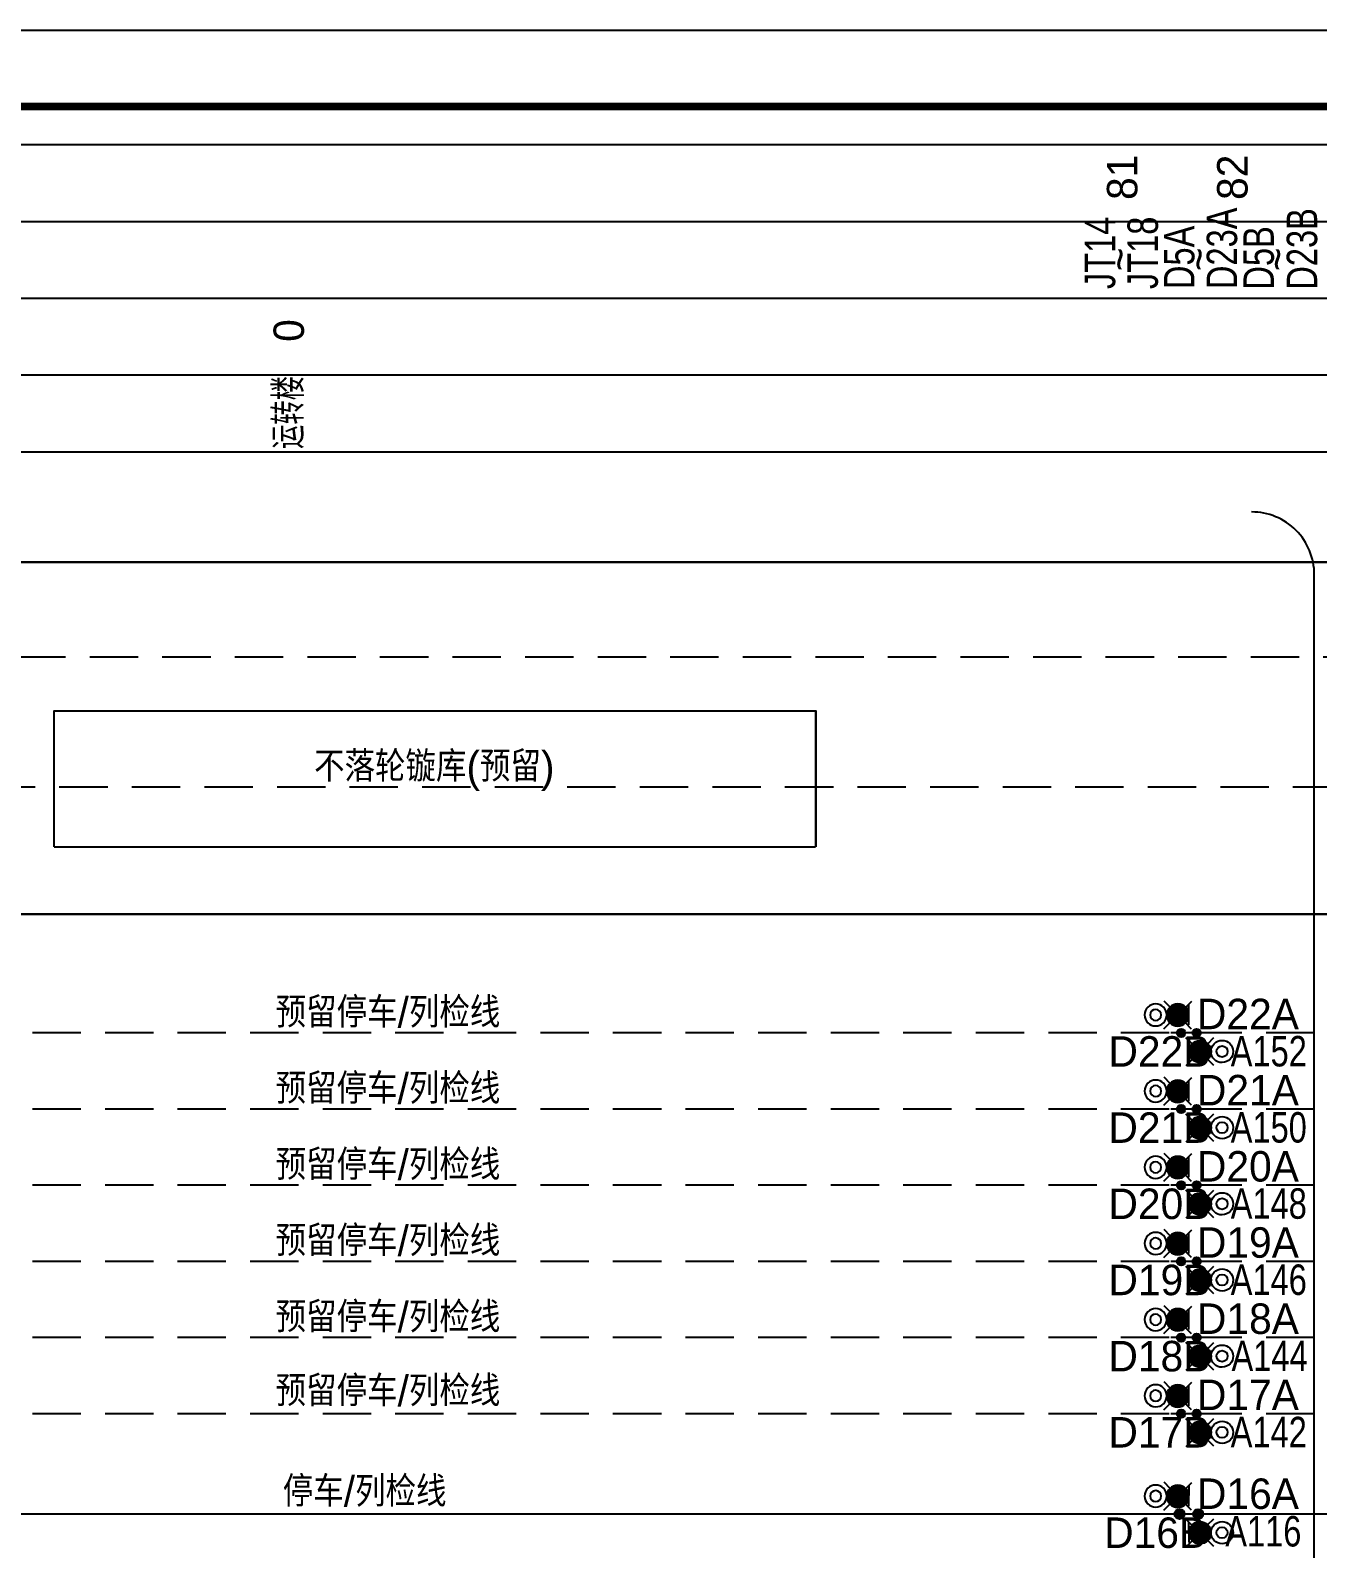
# Model space of a CAD drawing. Header units: inches. Extents: x -1128797 to -980297, y 1991282 to 2033282.
# Drawn here: x -1024929 to -1008032, y 2013354 to 2033282 of the extents above; entities that cross this region are included whole.
import ezdxf
from ezdxf.enums import TextEntityAlignment as Align

# ---------------------------------------------------------------- set-up
doc = ezdxf.new("R2010")
doc.units = ezdxf.units.IN
doc.header["$MEASUREMENT"] = 0
doc.linetypes.add('DASHED', pattern=[19.05, 12.7, -6.35])
for name, color, linetype in [('1', 1, 'Continuous'), ('10号线车辆段', 6, 'Continuous'), ('PUB_TITLE', 4, 'Continuous'), ('ZC-PM-线路', 5, 'Continuous'), ('坐标值', 3, 'Continuous'), ('排水沟', 4, 'Continuous')]:
    doc.layers.add(name, color=color, linetype=linetype)
doc.styles.add('XH', font='sss.shx', dxfattribs={"width": 0.8, "height": 600, "bigfont": 'hztxt10.shx'})

# ---------------------------------------------------------------- blocks, each defined once
blk = doc.blocks.new('BD')
at = {"layer": '1', "color": 7}
for radius in [1.5, 0.75]:
    blk.add_circle((0, 0), radius, dxfattribs=at)
blk = doc.blocks.new('ADL')
h = blk.add_hatch()
h.set_pattern_fill('ANSI31', color=1, style=0)
edge = h.paths.add_edge_path()
edge.add_arc((0, 0), 1.5, 0, 360)
at = {"layer": '1', "color": 1}
for p, q in [((-1.06, 1.06), (-1.88, 1.88)), ((1.06, 1.06), (1.88, 1.88)), ((-1.88, -1.88), (-1.06, -1.06)), ((1.88, -1.88), (1.06, -1.06))]:
    blk.add_line(p, q, dxfattribs=at)
blk.add_circle((0, 0), 1.5, dxfattribs=at)
blk = doc.blocks.new('A$C77B7586D')
at = {"layer": '1', "color": 7}
blk.add_line((1, 74), (-1, -74), dxfattribs=at)
at = {"layer": '1', "color": 7, "xscale": -53.64024008490559, "yscale": 53.64024009089916, "zscale": 53.64024009054841}
for name, p, rotation in [('ADL', (80, 3), 179.5692262923338), ('BD', (241, 2), 359.5692262923338)]:
    blk.add_blockref(name, p, dxfattribs=dict(at, rotation=rotation))
blk = doc.blocks.new('A$C199A22AE')
h = blk.add_hatch(color=256)
edge = h.paths.add_edge_path()
edge.add_arc((0.5, 0.5), 0.5, 0, 360)
blk.add_circle((0.5, 0.5), 0.5)
blk = doc.blocks.new('A$C1831496E')
h = blk.add_hatch(color=256)
edge = h.paths.add_edge_path()
edge.add_arc((-0.024, 0.24), 0.29, 0, 360)
h = blk.add_hatch(color=256)
edge = h.paths.add_edge_path()
edge.add_arc((1.065, 0.24), 0.29, 0, 360)
blk.add_line((1.791, 0.24, 0), (-0.749, 0.24, 0))
for centre in [(-0.024, 0.24, 0), (1.065, 0.24, 0)]:
    blk.add_circle(centre, 0.29)
at = {"extrusion": (0, 0, -1), "xscale": 0.4528741833909234, "yscale": 0.4528741833909234, "zscale": -0.4528741833907494, "rotation": 180}
for p in [(0.25, 0.466, 0), (-0.839, 0.466, 0)]:
    blk.add_blockref('A$C199A22AE', p, dxfattribs=at)

msp = doc.modelspace()

# ---------------------------------------------------------------- hatches: boundary and pattern name
h = msp.add_hatch()
h.set_pattern_fill('ANSI31', color=252, style=0)
h.set_pattern_definition([(134.569, (-1009867.517, 2020357.184), (8.6354, 8.5065), [])])
edge = h.paths.add_edge_path()
edge.add_ellipse((-1009867.51687, 2020357.18402), major_axis=(-1.58263, 145.44901), ratio=0.9999999999, start_angle=0, end_angle=360, ccw=False)
h = msp.add_hatch(color=252)
edge = h.paths.add_edge_path()
edge.add_arc((-1009824.05513, 2020123.13016), 54.41956, 0, 360)
h = msp.add_hatch(color=252)
edge = h.paths.add_edge_path()
edge.add_arc((-1009824.05513, 2020123.13016), 42.44725, 0, 360)
h = msp.add_hatch(color=252)
edge = h.paths.add_edge_path()
edge.add_arc((-1009619.98179, 2020123.13016), 54.41956, 0, 360)
h = msp.add_hatch(color=252)
edge = h.paths.add_edge_path()
edge.add_arc((-1009619.98179, 2020123.13016), 42.44725, 0, 360)
h = msp.add_hatch()
h.set_pattern_fill('ANSI31', color=252, angle=0.430773708, style=0)
h.set_pattern_definition([(45.431, (-1009576.52, 2019877.526), (-8.6354, 8.5065), [])])
edge = h.paths.add_edge_path()
edge.add_ellipse((-1009576.51995, 2019877.52561), major_axis=(1.58263, 145.44901), ratio=0.9999999999, start_angle=0, end_angle=360)
h = msp.add_hatch()
h.set_pattern_fill('ANSI31', color=252, style=0)
h.set_pattern_definition([(134.569, (-1009867.517, 2019357.413), (8.6354, 8.5065), [])])
edge = h.paths.add_edge_path()
edge.add_ellipse((-1009867.51687, 2019357.41261), major_axis=(-1.58263, 145.44901), ratio=0.9999999999, start_angle=0, end_angle=360, ccw=False)
h = msp.add_hatch(color=252)
edge = h.paths.add_edge_path()
edge.add_arc((-1009824.05513, 2019123.35874), 54.41956, 0, 360)
h = msp.add_hatch(color=252)
edge = h.paths.add_edge_path()
edge.add_arc((-1009824.05513, 2019123.35874), 42.44725, 0, 360)
h = msp.add_hatch(color=252)
edge = h.paths.add_edge_path()
edge.add_arc((-1009619.98179, 2019123.35874), 54.41956, 0, 360)
h = msp.add_hatch(color=252)
edge = h.paths.add_edge_path()
edge.add_arc((-1009619.98179, 2019123.35874), 42.44725, 0, 360)
h = msp.add_hatch()
h.set_pattern_fill('ANSI31', color=252, angle=0.430773708, style=0)
h.set_pattern_definition([(45.431, (-1009576.52, 2018877.754), (-8.6354, 8.5065), [])])
edge = h.paths.add_edge_path()
edge.add_ellipse((-1009576.51995, 2018877.7542), major_axis=(1.58263, 145.44901), ratio=0.9999999999, start_angle=0, end_angle=360)
h = msp.add_hatch()
h.set_pattern_fill('ANSI31', color=252, style=0)
h.set_pattern_definition([(134.569, (-1009867.517, 2018357.641), (8.6354, 8.5065), [])])
edge = h.paths.add_edge_path()
edge.add_ellipse((-1009867.51687, 2018357.64118), major_axis=(-1.58263, 145.44901), ratio=0.9999999999, start_angle=0, end_angle=360, ccw=False)
h = msp.add_hatch(color=252)
edge = h.paths.add_edge_path()
edge.add_arc((-1009824.05513, 2018123.58731), 54.41956, 0, 360)
h = msp.add_hatch(color=252)
edge = h.paths.add_edge_path()
edge.add_arc((-1009824.05513, 2018123.58731), 42.44725, 0, 360)
h = msp.add_hatch(color=252)
edge = h.paths.add_edge_path()
edge.add_arc((-1009619.98179, 2018123.58731), 54.41956, 0, 360)
h = msp.add_hatch(color=252)
edge = h.paths.add_edge_path()
edge.add_arc((-1009619.98179, 2018123.58731), 42.44725, 0, 360)
h = msp.add_hatch()
h.set_pattern_fill('ANSI31', color=252, angle=0.430773708, style=0)
h.set_pattern_definition([(45.431, (-1009576.52, 2017877.983), (-8.6354, 8.5065), [])])
edge = h.paths.add_edge_path()
edge.add_ellipse((-1009576.51995, 2017877.98277), major_axis=(1.58263, 145.44901), ratio=0.9999999999, start_angle=0, end_angle=360)
h = msp.add_hatch()
h.set_pattern_fill('ANSI31', color=252, style=0)
h.set_pattern_definition([(134.569, (-1009867.517, 2017357.87), (8.6354, 8.5065), [])])
edge = h.paths.add_edge_path()
edge.add_ellipse((-1009867.51687, 2017357.86972), major_axis=(-1.58263, 145.44901), ratio=0.9999999999, start_angle=0, end_angle=360, ccw=False)
h = msp.add_hatch(color=252)
edge = h.paths.add_edge_path()
edge.add_arc((-1009824.05513, 2017123.81585), 54.41956, 0, 360)
h = msp.add_hatch(color=252)
edge = h.paths.add_edge_path()
edge.add_arc((-1009824.05513, 2017123.81585), 42.44725, 0, 360)
h = msp.add_hatch(color=252)
edge = h.paths.add_edge_path()
edge.add_arc((-1009619.98179, 2017123.81585), 54.41956, 0, 360)
h = msp.add_hatch(color=252)
edge = h.paths.add_edge_path()
edge.add_arc((-1009619.98179, 2017123.81585), 42.44725, 0, 360)
h = msp.add_hatch()
h.set_pattern_fill('ANSI31', color=252, angle=0.430773708, style=0)
h.set_pattern_definition([(45.431, (-1009576.52, 2016878.211), (-8.6354, 8.5065), [])])
edge = h.paths.add_edge_path()
edge.add_ellipse((-1009576.51995, 2016878.21131), major_axis=(1.58263, 145.44901), ratio=0.9999999999, start_angle=0, end_angle=360)
h = msp.add_hatch()
h.set_pattern_fill('ANSI31', color=252, style=0)
h.set_pattern_definition([(134.569, (-1009867.517, 2016358.098), (8.6354, 8.5065), [])])
edge = h.paths.add_edge_path()
edge.add_ellipse((-1009867.51687, 2016358.09829), major_axis=(-1.58263, 145.44901), ratio=0.9999999999, start_angle=0, end_angle=360, ccw=False)
h = msp.add_hatch(color=252)
edge = h.paths.add_edge_path()
edge.add_arc((-1009824.05513, 2016124.04443), 54.41956, 0, 360)
h = msp.add_hatch(color=252)
edge = h.paths.add_edge_path()
edge.add_arc((-1009824.05513, 2016124.04443), 42.44725, 0, 360)
h = msp.add_hatch(color=252)
edge = h.paths.add_edge_path()
edge.add_arc((-1009619.98179, 2016124.04443), 54.41956, 0, 360)
h = msp.add_hatch(color=252)
edge = h.paths.add_edge_path()
edge.add_arc((-1009619.98179, 2016124.04443), 42.44725, 0, 360)
h = msp.add_hatch()
h.set_pattern_fill('ANSI31', color=252, angle=0.430773708, style=0)
h.set_pattern_definition([(45.431, (-1009576.52, 2015878.44), (-8.6354, 8.5065), [])])
edge = h.paths.add_edge_path()
edge.add_ellipse((-1009576.51995, 2015878.43988), major_axis=(1.58263, 145.44901), ratio=0.9999999999, start_angle=0, end_angle=360)
h = msp.add_hatch()
h.set_pattern_fill('ANSI31', color=252, style=0)
h.set_pattern_definition([(134.569, (-1009867.517, 2015358.327), (8.6354, 8.5065), [])])
edge = h.paths.add_edge_path()
edge.add_ellipse((-1009867.51687, 2015358.32686), major_axis=(-1.58263, 145.44901), ratio=0.9999999999, start_angle=0, end_angle=360, ccw=False)
h = msp.add_hatch(color=252)
edge = h.paths.add_edge_path()
edge.add_arc((-1009824.05513, 2015124.273), 54.41956, 0, 360)
h = msp.add_hatch(color=252)
edge = h.paths.add_edge_path()
edge.add_arc((-1009824.05513, 2015124.273), 42.44725, 0, 360)
h = msp.add_hatch(color=252)
edge = h.paths.add_edge_path()
edge.add_arc((-1009619.98179, 2015124.273), 54.41956, 0, 360)
h = msp.add_hatch(color=252)
edge = h.paths.add_edge_path()
edge.add_arc((-1009619.98179, 2015124.273), 42.44725, 0, 360)
h = msp.add_hatch()
h.set_pattern_fill('ANSI31', color=252, angle=0.430773708, style=0)
h.set_pattern_definition([(45.431, (-1009576.52, 2014878.668), (-8.6354, 8.5065), [])])
edge = h.paths.add_edge_path()
edge.add_ellipse((-1009576.51995, 2014878.66846), major_axis=(1.58263, 145.44901), ratio=0.9999999999, start_angle=0, end_angle=360)

# ---------------------------------------------------------------- linework, layer by layer
at = {"color": 252}
for p, q in [((-1009483.93289, 2020123.13016, -0.00005), (-1009960.10393, 2020123.13019, -0.00005)), ((-1009483.93289, 2019123.35874, -0.00005), (-1009960.10393, 2019123.35878, -0.00005)), ((-1009483.93289, 2018123.58731, -0.00005), (-1009960.10393, 2018123.58735, -0.00005)), ((-1009483.93289, 2017123.81585, -0.00005), (-1009960.10393, 2017123.81589, -0.00005)), ((-1009483.93289, 2016124.04443, -0.00005), (-1009960.10393, 2016124.04446, -0.00005)), ((-1009483.93289, 2015124.273, -0.00005), (-1009960.10393, 2015124.27303, -0.00005))]:
    msp.add_line(p, q, dxfattribs=at)
for centre, radius in [((-1009824.05513, 2020123.13016, -0.00005), 54.41956), ((-1009824.05513, 2020123.13016, -0.00005), 42.44725), ((-1009619.98179, 2020123.13016, -0.00005), 54.41956), ((-1009619.98179, 2020123.13016, -0.00005), 42.44725), ((-1009824.05513, 2019123.35874, -0.00005), 54.41956), ((-1009824.05513, 2019123.35874, -0.00005), 42.44725), ((-1009619.98179, 2019123.35874, -0.00005), 54.41956), ((-1009619.98179, 2019123.35874, -0.00005), 42.44725), ((-1009824.05513, 2018123.58731, -0.00005), 54.41956), ((-1009824.05513, 2018123.58731, -0.00005), 42.44725), ((-1009619.98179, 2018123.58731, -0.00005), 54.41956), ((-1009619.98179, 2018123.58731, -0.00005), 42.44725), ((-1009824.05513, 2017123.81585, -0.00005), 54.41956), ((-1009824.05513, 2017123.81585, -0.00005), 42.44725), ((-1009619.98179, 2017123.81585, -0.00005), 54.41956), ((-1009619.98179, 2017123.81585, -0.00005), 42.44725), ((-1009824.05513, 2016124.04443, -0.00005), 54.41956), ((-1009824.05513, 2016124.04443, -0.00005), 42.44725), ((-1009619.98179, 2016124.04443, -0.00005), 54.41956), ((-1009619.98179, 2016124.04443, -0.00005), 42.44725), ((-1009824.05513, 2015124.273, -0.00005), 54.41956), ((-1009824.05513, 2015124.273, -0.00005), 42.44725), ((-1009619.98179, 2015124.273, -0.00005), 54.41956), ((-1009619.98179, 2015124.273, -0.00005), 42.44725)]:
    msp.add_circle(centre, radius, dxfattribs=at)
at = {"layer": '1', "color": 7}
msp.add_line((-1125797.40571, 2031781.5788), (-981744.21501, 2031781.5788, 0.00078), dxfattribs=at)
at = {"layer": '1', "color": 252}
for p, q in [((-1009969.59474, 2020460.80847, -0.00005), (-1010048.17019, 2020540.57442, -0.00005)), ((-1009763.89242, 2020459.26189, -0.00005), (-1009684.12647, 2020537.83734, -0.00005)), ((-1009723.02264, 2020228.81658, -0.00005), (-1009721.01419, 2020495.94883, -0.00005)), ((-1010050.90728, 2020176.5307, -0.00005), (-1009971.14133, 2020255.10615, -0.00005)), ((-1009686.86356, 2020173.79361, -0.00005), (-1009765.43901, 2020253.55956, -0.00005)), ((-1009680.1444, 2019979.60348, -0.00005), (-1009759.91035, 2020058.17893, -0.00005)), ((-1009474.44208, 2019981.15007, -0.00005), (-1009395.86663, 2020060.91602, -0.00005)), ((-1009721.01419, 2019749.15818, -0.00005), (-1009723.02264, 2020016.29042, -0.00005)), ((-1009757.17327, 2019694.13521, -0.00005), (-1009678.59782, 2019773.90116, -0.00005)), ((-1009393.12954, 2019696.8723, -0.00005), (-1009472.89549, 2019775.44775, -0.00005)), ((-1009969.59474, 2019461.03706, -0.00005), (-1010048.17019, 2019540.80301, -0.00005)), ((-1009763.89242, 2019459.49047, -0.00005), (-1009684.12647, 2019538.06593, -0.00005)), ((-1009723.02264, 2019229.04517, -0.00005), (-1009721.01419, 2019496.17741, -0.00005)), ((-1010050.90728, 2019176.75929, -0.00005), (-1009971.14133, 2019255.33474, -0.00005)), ((-1009686.86356, 2019174.0222, -0.00005), (-1009765.43901, 2019253.78815, -0.00005)), ((-1009680.1444, 2018979.83207, -0.00005), (-1009759.91035, 2019058.40752, -0.00005)), ((-1009474.44208, 2018981.37866, -0.00005), (-1009395.86663, 2019061.14461, -0.00005)), ((-1009721.01419, 2018749.38676, -0.00005), (-1009723.02264, 2019016.51901, -0.00005)), ((-1009757.17327, 2018694.3638, -0.00005), (-1009678.59782, 2018774.12975, -0.00005)), ((-1009393.12954, 2018697.10088, -0.00005), (-1009472.89549, 2018775.67633, -0.00005)), ((-1009969.59474, 2018461.26563, -0.00005), (-1010048.17019, 2018541.03158, -0.00005)), ((-1009763.89242, 2018459.71905, -0.00005), (-1009684.12647, 2018538.2945, -0.00005)), ((-1009723.02264, 2018229.27374, -0.00005), (-1009721.01419, 2018496.40598, -0.00005)), ((-1010050.90728, 2018176.98786, -0.00005), (-1009971.14133, 2018255.56331, -0.00005)), ((-1009686.86356, 2018174.25077, -0.00005), (-1009765.43901, 2018254.01672, -0.00005)), ((-1009680.1444, 2017980.06064, -0.00005), (-1009759.91035, 2018058.63609, -0.00005)), ((-1009474.44208, 2017981.60723, -0.00005), (-1009395.86663, 2018061.37318, -0.00005)), ((-1009721.01419, 2017749.61533, -0.00005), (-1009723.02264, 2018016.74758, -0.00005)), ((-1009757.17327, 2017694.59237, -0.00005), (-1009678.59782, 2017774.35832, -0.00005)), ((-1009393.12954, 2017697.32945, -0.00005), (-1009472.89549, 2017775.9049, -0.00005)), ((-1009969.59474, 2017461.49417, -0.00005), (-1010048.17019, 2017541.26012, -0.00005)), ((-1009763.89242, 2017459.94759, -0.00005), (-1009684.12647, 2017538.52304, -0.00005)), ((-1009723.02264, 2017229.50228, -0.00005), (-1009721.01419, 2017496.63452, -0.00005)), ((-1010050.90728, 2017177.2164, -0.00005), (-1009971.14133, 2017255.79185, -0.00005)), ((-1009686.86356, 2017174.47931, -0.00005), (-1009765.43901, 2017254.24526, -0.00005)), ((-1009680.1444, 2016980.28918, -0.00005), (-1009759.91035, 2017058.86463, -0.00005)), ((-1009474.44208, 2016981.83577, -0.00005), (-1009395.86663, 2017061.60172, -0.00005)), ((-1009721.01419, 2016749.84387, -0.00005), (-1009723.02264, 2017016.97612, -0.00005)), ((-1009757.17327, 2016694.82091, -0.00005), (-1009678.59782, 2016774.58686, -0.00005)), ((-1009393.12954, 2016697.55799, -0.00005), (-1009472.89549, 2016776.13344, -0.00005)), ((-1009969.59474, 2016461.72274, -0.00005), (-1010048.17019, 2016541.48869, -0.00005)), ((-1009763.89242, 2016460.17616, -0.00005), (-1009684.12647, 2016538.75161, -0.00005)), ((-1009723.02264, 2016229.73085, -0.00005), (-1009721.01419, 2016496.86309, -0.00005)), ((-1010050.90728, 2016177.44497, -0.00005), (-1009971.14133, 2016256.02042, -0.00005)), ((-1009686.86356, 2016174.70788, -0.00005), (-1009765.43901, 2016254.47383, -0.00005)), ((-1009680.1444, 2015980.51775, -0.00005), (-1009759.91035, 2016059.0932, -0.00005)), ((-1009474.44208, 2015982.06434, -0.00005), (-1009395.86663, 2016061.83029, -0.00005)), ((-1009721.01419, 2015750.07245, -0.00005), (-1009723.02264, 2016017.20469, -0.00005)), ((-1009757.17327, 2015695.04948, -0.00005), (-1009678.59782, 2015774.81543, -0.00005)), ((-1009393.12954, 2015697.78656, -0.00005), (-1009472.89549, 2015776.36202, -0.00005)), ((-1009969.59474, 2015461.95131, -0.00005), (-1010048.17019, 2015541.71726, -0.00005)), ((-1009763.89242, 2015460.40473, -0.00005), (-1009684.12647, 2015538.98018, -0.00005)), ((-1009723.02264, 2015229.95942, -0.00005), (-1009721.01419, 2015497.09167, -0.00005)), ((-1010050.90728, 2015177.67354, -0.00005), (-1009971.14133, 2015256.24899, -0.00005)), ((-1009686.86356, 2015174.93646, -0.00005), (-1009765.43901, 2015254.70241, -0.00005)), ((-1009680.1444, 2014980.74632, -0.00005), (-1009759.91035, 2015059.32177, -0.00005)), ((-1009474.44208, 2014982.29291, -0.00005), (-1009395.86663, 2015062.05886, -0.00005)), ((-1009721.01419, 2014750.30102, -0.00005), (-1009723.02264, 2015017.43326, -0.00005)), ((-1009757.17327, 2014695.27805, -0.00005), (-1009678.59782, 2014775.044, -0.00005)), ((-1009393.12954, 2014698.01514, -0.00005), (-1009472.89549, 2014776.59059, -0.00005))]:
    msp.add_line(p, q, dxfattribs=at)
at = {"layer": '1', "color": 1}
msp.add_lwpolyline([(-980297.40571, 2033281.5788), (-1128797.40571, 2033281.5788), (-1128797.40571, 1991281.5788), (-980297.40571, 1991281.5788)], dxfattribs=at)
at = {"layer": '1', "color": 252, "extrusion": (0, 0, -1)}
for centre, major_axis, start_param, end_param in [((-1010158.42389, 2020359.37122, -0.00005), (-1.58263, 145.44901), 1.5891952832, 7.8723805904), ((-1010158.42389, 2020359.37122, -0.00005), (2.32859, 72.69152), 1.5462918264, 7.8294771336), ((-1009867.51687, 2020357.18402, -0.00005), (-1.58263, 145.44901), -1.5523973704, 4.7307879368), ((-1010158.42389, 2019359.59981, -0.00005), (-1.58263, 145.44901), 1.5891952832, 7.8723805904), ((-1010158.42389, 2019359.59981, -0.00005), (2.32859, 72.69152), 1.5462918264, 7.8294771336), ((-1009867.51687, 2019357.41261, -0.00005), (-1.58263, 145.44901), -1.5523973704, 4.7307879368), ((-1010158.42389, 2018359.82838, -0.00005), (-1.58263, 145.44901), 1.5891952832, 7.8723805904), ((-1009867.51687, 2018357.64118, -0.00005), (-1.58263, 145.44901), -1.5523973704, 4.7307879368), ((-1010158.42389, 2018359.82838, -0.00005), (2.32859, 72.69152), 1.5462918264, 7.8294771336), ((-1010158.42389, 2017360.05692, -0.00005), (-1.58263, 145.44901), 1.5891952832, 7.8723805904), ((-1009867.51687, 2017357.86972, -0.00005), (-1.58263, 145.44901), -1.5523973704, 4.7307879368), ((-1010158.42389, 2017360.05692, -0.00005), (2.32859, 72.69152), 1.5462918264, 7.8294771336), ((-1010158.42389, 2016360.28549, -0.00005), (-1.58263, 145.44901), 1.5891952832, 7.8723805904), ((-1009867.51687, 2016358.09829, -0.00005), (-1.58263, 145.44901), -1.5523973704, 4.7307879368), ((-1010158.42389, 2016360.28549, -0.00005), (2.32859, 72.69152), 1.5462918264, 7.8294771336), ((-1010158.42389, 2015360.51406, -0.00005), (-1.58263, 145.44901), 1.5891952832, 7.8723805904), ((-1009867.51687, 2015358.32686, -0.00005), (-1.58263, 145.44901), -1.5523973704, 4.7307879368), ((-1010158.42389, 2015360.51406, -0.00005), (2.32859, 72.69152), 1.5462918264, 7.8294771336)]:
    msp.add_ellipse(centre, major_axis=major_axis, ratio=0.9999999999, start_param=start_param, end_param=end_param, dxfattribs=at)
at = {"layer": '1', "color": 252}
for centre, major_axis, start_param, end_param in [((-1009576.51995, 2019877.52561, -0.00005), (1.58263, 145.44901), -1.5523973704, 4.7307879368), ((-1009285.61293, 2019879.71282, -0.00005), (1.58263, 145.44901), 1.5891952832, 7.8723805904), ((-1009285.61293, 2019879.71282, -0.00005), (-2.32859, 72.69152), 1.5462918264, 7.8294771336), ((-1009576.51995, 2018877.7542, -0.00005), (1.58263, 145.44901), -1.5523973704, 4.7307879368), ((-1009285.61293, 2018879.9414, -0.00005), (1.58263, 145.44901), 1.5891952832, 7.8723805904), ((-1009285.61293, 2018879.9414, -0.00005), (-2.32859, 72.69152), 1.5462918264, 7.8294771336), ((-1009576.51995, 2017877.98277, -0.00005), (1.58263, 145.44901), -1.5523973704, 4.7307879368), ((-1009285.61293, 2017880.16998, -0.00005), (1.58263, 145.44901), 1.5891952832, 7.8723805904), ((-1009285.61293, 2017880.16998, -0.00005), (-2.32859, 72.69152), 1.5462918264, 7.8294771336), ((-1009576.51995, 2016878.21131, -0.00005), (1.58263, 145.44901), -1.5523973704, 4.7307879368), ((-1009285.61293, 2016880.39851, -0.00005), (1.58263, 145.44901), 1.5891952832, 7.8723805904), ((-1009285.61293, 2016880.39851, -0.00005), (-2.32859, 72.69152), 1.5462918264, 7.8294771336), ((-1009576.51995, 2015878.43988, -0.00005), (1.58263, 145.44901), -1.5523973704, 4.7307879368), ((-1009285.61293, 2015880.62709, -0.00005), (1.58263, 145.44901), 1.5891952832, 7.8723805904), ((-1009285.61293, 2015880.62709, -0.00005), (-2.32859, 72.69152), 1.5462918264, 7.8294771336), ((-1009576.51995, 2014878.66846, -0.00005), (1.58263, 145.44901), -1.5523973704, 4.7307879368), ((-1009285.61293, 2014880.85566, -0.00005), (1.58263, 145.44901), 1.5891952832, 7.8723805904), ((-1009285.61293, 2014880.85566, -0.00005), (-2.32859, 72.69152), 1.5462918264, 7.8294771336)]:
    msp.add_ellipse(centre, major_axis=major_axis, ratio=0.9999999999, start_param=start_param, end_param=end_param, dxfattribs=at)
at = {"layer": '10号线车辆段', "color": 5, "lineweight": 30, "ltscale": 30, "elevation": -0.00006}
msp.add_lwpolyline([(-1035493.85103, 2021681.342), (-982306.01097, 2021681.342), (-982306.01097, 2026301.71543), (-1035493.85103, 2026301.71543)], close=True, dxfattribs=at)
at = {"layer": 'PUB_TITLE', "color": 1, "const_width": 100}
for points in [[(-1126297.40571, 1992281.5788), (-981297.40571, 1992281.5788), (-981297.40571, 2032281.5788), (-1126297.40571, 2032281.5788)], [(-981297.40571, 2032281.5788), (-1126297.40571, 2032281.5788), (-1126297.40571, 1992281.5788), (-981297.40571, 1992281.5788)]]:
    msp.add_lwpolyline(points, dxfattribs=at)
at = {"layer": 'ZC-PM-线路', "color": 8, "ltscale": 50}
msp.add_line((-1008075.32687, 1995396.62366, -0.02147), (-1008075.32483, 2026138.24956, -0.00006), dxfattribs=at)
at = {"layer": 'ZC-PM-线路', "color": 8, "linetype": 'DASHED', "ltscale": 50}
for p, q in [((-1032721.98471, 2025057.13112, -0.00006), (-982306.01097, 2025057.13899, -0.00006)), ((-1031215.98689, 2023351.79444, -0.00005), (-986293.85574, 2023351.79444, -0.00005)), ((-983308.72027, 2020123.13017, -0.00005), (-1038204.79181, 2020123.13017, -0.00005)), ((-983308.72027, 2019123.35876, -0.00005), (-1038204.79181, 2019123.35876, -0.00005)), ((-983308.72027, 2018123.58733, -0.00005), (-1039660.50565, 2018123.5873, 0.00374)), ((-983308.72027, 2017123.81587, -0.00005), (-1037314.26856, 2017123.81587, -0.00005)), ((-983308.72027, 2016124.04444, -0.00005), (-1037720.89621, 2016124.04444, -0.00005)), ((-983308.72023, 2015124.27301, -0.00005), (-1038135.34689, 2015124.27301, -0.00005))]:
    msp.add_line(p, q, dxfattribs=at)
at = {"layer": 'ZC-PM-线路', "color": 1, "linetype": 'ByBlock'}
msp.add_line((-983308.72327, 2013807.90906, -0.00005), (-1039365.05895, 2013807.90906, -0.00005), dxfattribs=at)
at = {"layer": 'ZC-PM-线路', "color": 8, "ltscale": 50}
msp.add_arc((-1008898.18197, 2026138.24956, -0.00006), 822.85714, 359.999990875, 90, dxfattribs=at)
at = {"layer": '坐标值', "color": 0}
for p, q in [((-1124090.2035, 2030774.03189), (-981744.21501, 2030774.03189, 0.00079)), ((-1124832.29745, 2029766.48498), (-981744.21501, 2029766.48498, 0.00078)), ((-1124090.2035, 2028758.93808), (-981744.21501, 2028758.93808, 0.00079)), ((-1125797.40571, 2027751.39117), (-981744.21501, 2027751.39117, 0.00078))]:
    msp.add_line(p, q, dxfattribs=at)
at = {"layer": '排水沟', "color": 252, "lineweight": -3}
msp.add_line((-1024618.43033, 2022564.86547, -0.00005), (-1014620.71604, 2022564.83389, -0.00005), dxfattribs=at)
at = {"layer": '排水沟', "color": 252, "lineweight": -3, "elevation": -0.00005}
for points in [[(-1024618.43033, 2022564.86547), (-1024618.42401, 2024351.54921), (-1014620.70973, 2024351.51764), (-1014620.71604, 2022564.83389)], [(-1024618.39825, 2022564.86547), (-1024618.39194, 2024351.54921), (-1014620.67765, 2024351.51764), (-1014620.68397, 2022564.83389)]]:
    msp.add_lwpolyline(points, dxfattribs=at)

# ---------------------------------------------------------------- block references
at = {"lineweight": -3, "xscale": 224.9485714295132, "yscale": 224.9485714295132, "zscale": 224.9485714295132}
msp.add_blockref('A$C1831496E', (-1009839.16716, 2013753.91984, -0.00008), dxfattribs=at)
at = {"layer": '1', "color": 0, "yscale": 1.807817142856917, "zscale": 1.807817142856917, "rotation": 180}
for p, xscale in [((-1009722.01841, 2014047.16159, -0.00005), 1.807817142856917), ((-1009722.01841, 2013567.50318, -0.00005), -1.807817142856917)]:
    msp.add_blockref('A$C77B7586D', p, dxfattribs=dict(at, xscale=xscale))

# ---------------------------------------------------------------- texts
at = {"layer": '1', "color": 3, "style": 'XH'}
for s, p in [('81', (-1010397.95932, 2031055.6831)), ('82', (-1008951.77293, 2031055.6831)), ('~', (-1010434.45501, 2030120.59091)), ('~', (-1009395.20402, 2030120.59091)), ('~', (-1008365.26071, 2030120.59091)), ('0', (-1021337.44247, 2029193.36048))]:
    msp.add_text(s, height=400, rotation=90, dxfattribs=at).set_placement(p)
at = {"layer": '1', "color": 3, "style": 'XH', "width": 0.8}
for s, p in [('JT14', (-1010688.36101, 2029885.65081, -0.00001)), ('JT18', (-1010127.6547, 2029885.65081, -0.00001)), ('D23A', (-1009088.40371, 2029885.65081, -0.00001)), ('D23B', (-1008037.67998, 2029877.82921, -0.00001)), ('D5A', (-1009649.11002, 2029885.65081, -0.00001)), ('D5B', (-1008606.18508, 2029879.04388, -0.00001)), ('运转楼', (-1021338.31661, 2027786.53511, 0))]:
    msp.add_text(s, height=400, rotation=90, dxfattribs=at).set_placement(p)
at = {"layer": '1', "color": 252, "style": 'XH'}
for s, p in [('不落轮镟库(预留)', (-1021204.71455, 2023420.28535, -0.00083)), ('预留停车/列检线', (-1021708.91922, 2020192.66317, 0.00154)), ('D22A', (-1009615.65802, 2020171.52368, -0.00005)), ('D22B', (-1010777.48659, 2019679.98082, -0.00005)), ('预留停车/列检线', (-1021708.91922, 2019192.89176, 0.00154)), ('D21A', (-1009615.65802, 2019171.75227, -0.00005)), ('D21B', (-1010777.48659, 2018680.20941, -0.00005)), ('预留停车/列检线', (-1021708.91922, 2018193.12033, 0.00154)), ('D20A', (-1009615.65802, 2018171.98084, -0.00005)), ('D20B', (-1010777.48659, 2017680.43798, -0.00005)), ('预留停车/列检线', (-1021708.91922, 2017194.86944, 0.00154)), ('D19A', (-1009615.65802, 2017172.20938, -0.00005)), ('D19B', (-1010777.48659, 2016680.66652, -0.00005)), ('预留停车/列检线', (-1021708.91922, 2016193.57744, 0.00154)), ('D18A', (-1009615.65802, 2016172.43795, -0.00005)), ('D18B', (-1010777.48659, 2015680.89509, -0.00005)), ('预留停车/列检线', (-1021708.91922, 2015224.00366, 0.00154)), ('D17A', (-1009615.65802, 2015172.66652, -0.00005)), ('D17B', (-1010777.48659, 2014681.12367, -0.00005))]:
    msp.add_text(s, height=400, dxfattribs=at).set_placement(p)
at = {"layer": '1', "color": 8, "style": 'XH', "width": 0.8}
for s, p in [('A152', (-1008673.2484, 2019883.38725, 0.00052)), ('A150', (-1008673.2484, 2018883.61584, 0.00052)), ('A148', (-1008673.2484, 2017883.84439, 0.00237)), ('A146', (-1008673.2484, 2016884.07295, 0.00052)), ('A144', (-1008662.31492, 2015884.30152, 0.00052)), ('A142', (-1008673.2484, 2014884.53009, 0.00052))]:
    msp.add_text(s, height=400, dxfattribs=at).set_placement(p, align=Align.MIDDLE_CENTER)
at = {"layer": '1', "color": 0, "style": 'XH'}
for s, p in [('停车/列检线', (-1021615.51009, 2013905.64645, -0.00006)), ('D16A', (-1009615.20088, 2013875.50257, -0.00005)), ('D16B', (-1010833.53586, 2013363.45318, 0.00047))]:
    msp.add_text(s, height=400, dxfattribs=at).set_placement(p)
at = {"layer": '1', "color": 6, "style": 'XH', "width": 0.8}
msp.add_text('A116', height=400, dxfattribs=at).set_placement((-1008744.68493, 2013582.42101, 0.00226), align=Align.MIDDLE_CENTER)

doc.saveas('drawing.dxf')
